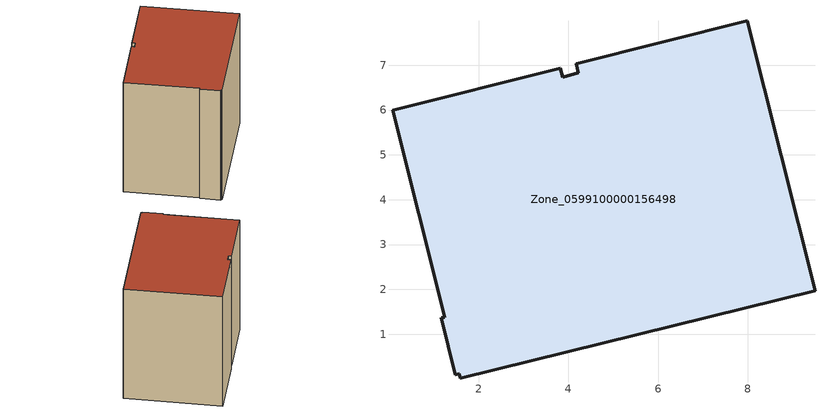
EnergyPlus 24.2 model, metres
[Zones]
Zone_0599100000156498
 floor ground (C_G): 3.81,6.94 3.87,6.74 4.22,6.83 4.17,7.03 7.99,7.99 9.5,1.97 1.58,0.02 1.56,0.12 1.48,0.09 1.16,1.36 1.24,1.38 0.07,6 z0
 wall outside (C_F): 7.99,7.99 4.17,7.03 4.22,6.83 3.87,6.74 3.81,6.94 0.07,6 1.24,1.38 1.16,1.36 1.48,0.09 1.56,0.12 1.58,0.02 9.5,1.97 7.99,7.99 z0:8.31
 roof outside (C_R): 3.87,6.74 3.81,6.94 0.07,6 1.24,1.38 1.16,1.36 1.48,0.09 1.56,0.12 1.58,0.02 9.5,1.97 7.99,7.99 4.17,7.03 4.22,6.83 z8.31
[BUILDING]
Pand.0599100000156498: North Axis=0; Terrain=City; Loads Convergence Tolerance Value=0.04; Temperature Convergence Tolerance Value=0.4; Solar Distribution=FullExterior; Maximum Number of Warmup Days=25; Minimum Number of Warmup Days=1
[Site:Location]
Rotterdam.The.Hague.AP_ZH_NLD Design_Conditions: Latitude=51.96; Longitude=4.45; Time Zone=1; Elevation=-4.5
[SITE:GROUNDTEMPERATURE:BUILDINGSURFACE]
18, 18, 18, 18, 18, 18, 18, 18, 18, 18, 18, 18
[MATERIAL] Thermal Absorptance=0.9; Solar Absorptance=0.7; Visible Absorptance=0.7
Name | Roughness | Thickness | Conductivity | Density | Specific Heat
G.TC.1946-1964 | MediumSmooth | 0.15 | 1 | 540 | 1210
F.TC.1946-1964 | Rough | 0.3 | 0.857143 | 1920 | 840
R.TC.1946-1964 | MediumRough | 0.2 | 0.235294 | 1500 | 1000
[CONSTRUCTION]
C_G: G.TC.1946-1964
C_F: F.TC.1946-1964
C_R: R.TC.1946-1964
[ZONE]
Zone_0599100000156498: Type=1; Multiplier=1; Ceiling Height=Autocalculate; Volume=Autocalculate; Floor Area=autocalculate; Part of Total Floor Area=Yes
[ZONEINFILTRATION:DESIGNFLOWRATE]
Infil_Zone_0599100000156498: Zone or ZoneList or Space or SpaceList=Zone_0599100000156498; Schedule=AlwaysOn; Design Flow Rate Calculation Method=Flow/Area; Flow Rate per Floor Area=0.003; Constant Term Coefficient=1; Temperature Term Coefficient=0; Velocity Term Coefficient=0; Velocity Squared Term Coefficient=0
[HVACTEMPLATE:ZONE:IDEALLOADSAIRSYSTEM]
Zone_0599100000156498: Maximum Heating Supply Air Temperature=50; Minimum Cooling Supply Air Temperature=13; Maximum Heating Supply Air Humidity Ratio=0.0156; Minimum Cooling Supply Air Humidity Ratio=0.0077; Heating Limit=NoLimit; Cooling Limit=NoLimit; Dehumidification Control Type=ConstantSensibleHeatRatio; Cooling Sensible Heat Ratio=0.7; Dehumidification Setpoint=60; Humidification Control Type=None; Humidification Setpoint=30; Outdoor Air Method=None; Outdoor Air Flow Rate per Person=0.00944; Outdoor Air Flow Rate per Zone Floor Area=0; Outdoor Air Flow Rate per Zone=0; Demand Controlled Ventilation Type=None; Outdoor Air Economizer Type=NoEconomizer; Heat Recovery Type=None; Sensible Heat Recovery Effectiveness=0.7; Latent Heat Recovery Effectiveness=0.65
[ZONECONTROL:THERMOSTAT]
ThermostatControl_Zone_0599100000156498: Zone or ZoneList=Zone_0599100000156498; Control Type Schedule=DualSetpointControlType; Control 1=Thermostat_Zone_0599100000156498; Temperature Difference Between Cutout And Setpoint=0
[THERMOSTATSETPOINT:DUALSETPOINT]
Thermostat_Zone_0599100000156498: Heating Setpoint Temperature Schedule=HeatingSetpoint_Zone_0599100000156498; Cooling Setpoint Temperature Schedule=CoolingSetpoint_Zone_0599100000156498
[SCHEDULE:COMPACT]
HeatingSetpoint_Zone_0599100000156498: Through: 12/31, For: AllDays, Until: 24:00, 21
CoolingSetpoint_Zone_0599100000156498: Through: 12/31, For: AllDays, Until: 24:00, 24
DualSetpointControlType: Through: 12/31, For: AllDays, Until: 24:00, 4
AlwaysOn: Through: 12/31, For: AllDays, Until: 24:00, 1
